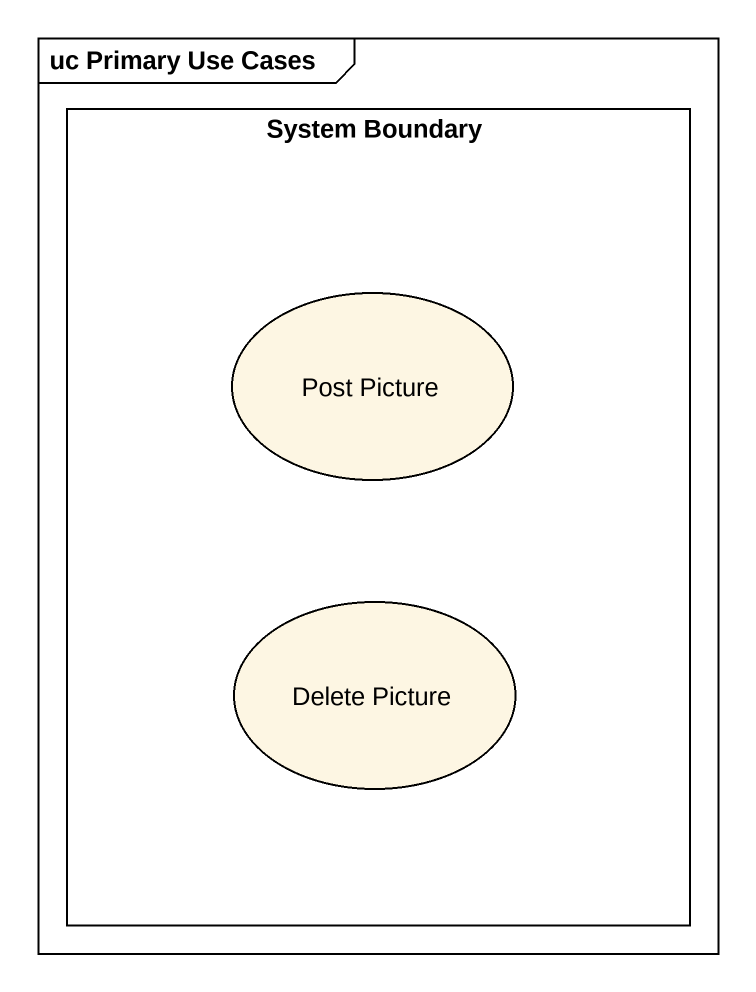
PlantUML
@startuml
mainframe uc Primary Use Cases
rectangle "System Boundary" as System_Boundary {
  usecase "Post Picture" as Post_Picture
  usecase "Delete Picture" as Delete_Picture
}
@enduml
